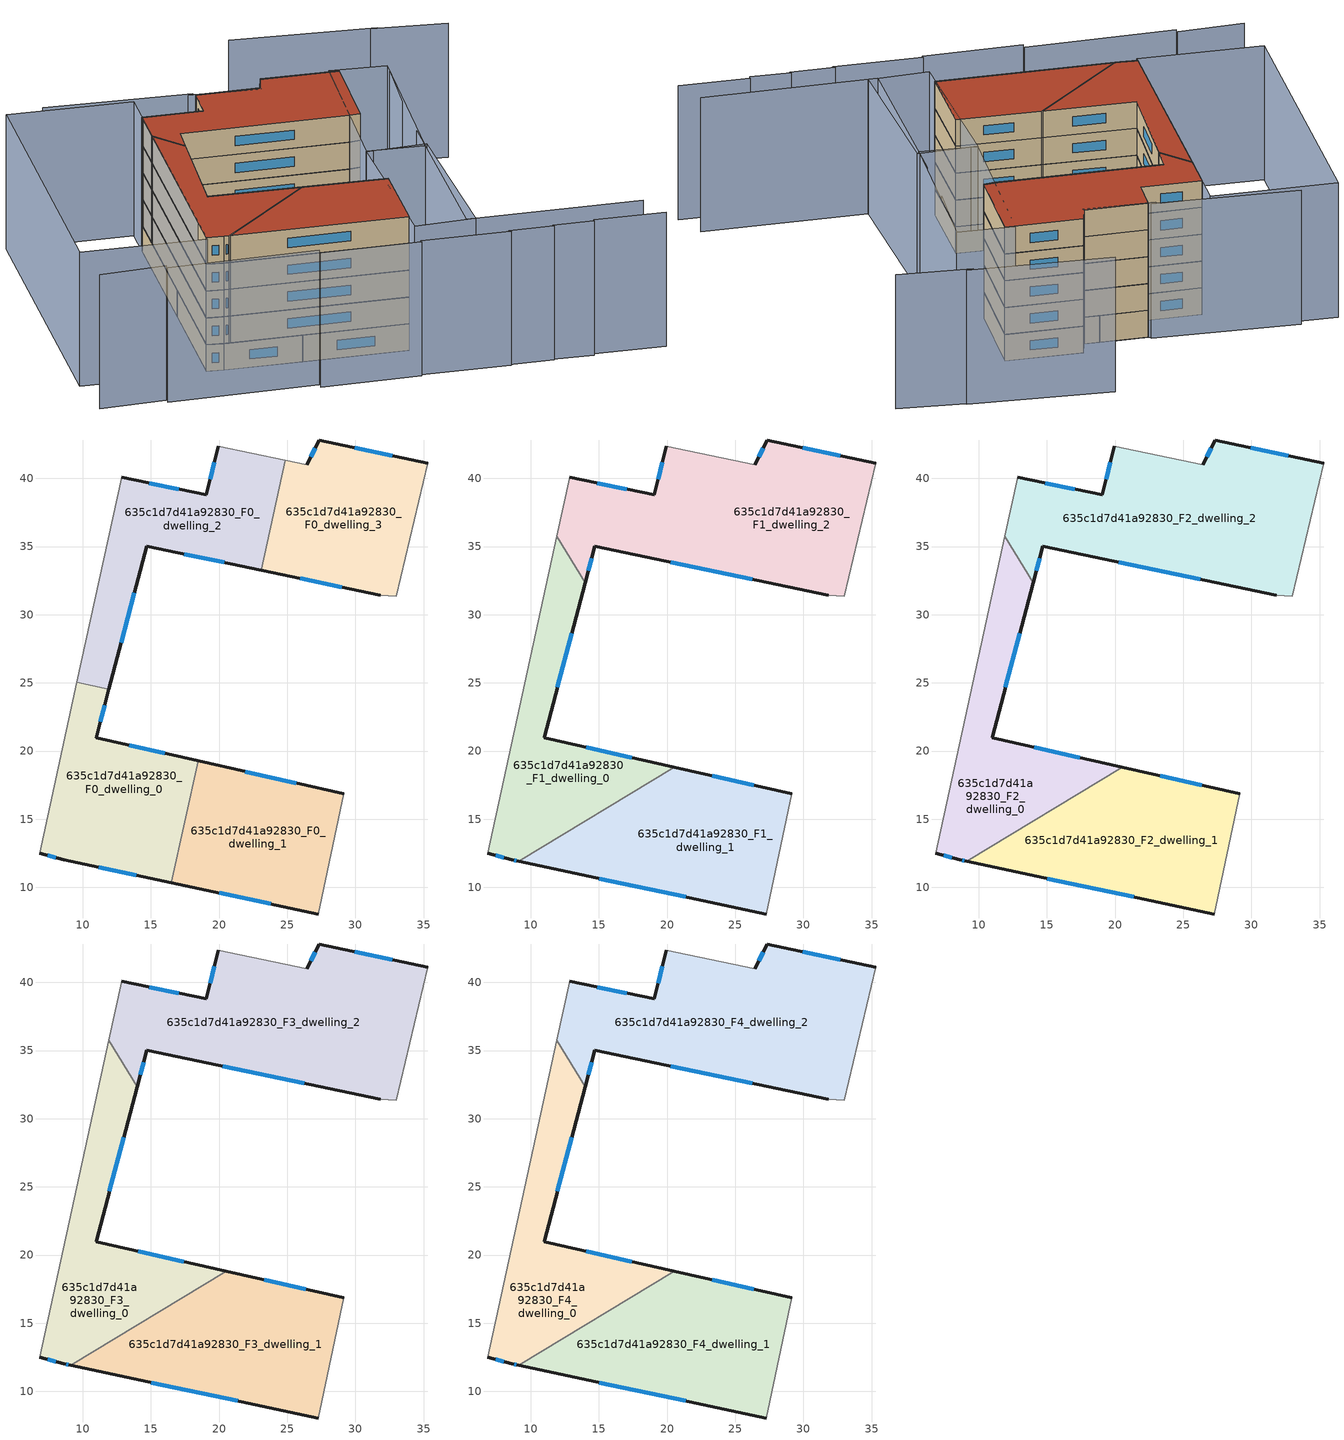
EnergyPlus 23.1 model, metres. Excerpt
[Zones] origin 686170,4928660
635c1d7d41a92830_F0_dwelling_0
 floor ground (EU_floor_Construction): 16.51,10.34 18.46,19.29 10.99,20.99 11.92,24.53 9.57,25.04 6.85,12.53 8.62,12.01 z0
 wall outside (EU_wall_Construction): 11.92,24.53 10.99,20.99 18.46,19.29 / 16.51,10.34 8.62,12.01 6.85,12.53 z0:3
 wall adiabatic (EU_wall_Construction): 6.85,12.53 9.57,25.04 z0:3
 wall to 635c1d7d41a92830_F0_dwelling_2 (EU_wall_Construction): 9.57,25.04 11.92,24.53 z0:3
 wall to 635c1d7d41a92830_F0_dwelling_1 (EU_wall_Construction): 18.46,19.29 16.51,10.34 z0:3
 window (EU_Window_Construction): 8.04,12.18 7.43,12.36 / 11.62,23.38 11.29,22.14 / 13.42,20.44 16.03,19.84 / 13.94,10.88 11.19,11.47 z0.98:2.02
635c1d7d41a92830_F0_dwelling_1
 floor ground (EU_floor_Construction): 27.29,8.05 29.16,16.85 18.46,19.29 16.51,10.34 z0
 wall outside (EU_wall_Construction): 18.46,19.29 29.16,16.85 / 27.29,8.05 16.51,10.34 z0:3
 wall adiabatic (EU_wall_Construction): 29.16,16.85 27.29,8.05 z0:3
 window (EU_Window_Construction): 21.94,18.5 25.68,17.65 / 23.78,8.8 20.02,9.6 z0.98:2.02
635c1d7d41a92830_F0_dwelling_2
 floor ground (EU_floor_Construction): 23.11,33.26 24.87,41.33 19.95,42.36 19.05,38.78 12.85,40.07 9.57,25.04 11.92,24.53 14.7,35.02 z0
 wall outside (EU_wall_Construction): 12.85,40.07 19.05,38.78 19.95,42.36 / 23.11,33.26 14.7,35.02 11.92,24.53 z0:3
 wall adiabatic (EU_wall_Construction): 9.57,25.04 12.85,40.07 / 19.95,42.36 24.87,41.33 z0:3
 wall to 635c1d7d41a92830_F0_dwelling_3 (EU_wall_Construction): 24.87,41.33 23.11,33.26 z0:3
 window (EU_Window_Construction): 13.8,31.61 12.83,27.94 / 14.87,39.65 17.03,39.2 / 19.34,39.95 19.66,41.2 / 20.37,33.83 17.43,34.45 z0.98:2.02
635c1d7d41a92830_F0_dwelling_3
 floor ground (EU_floor_Construction): 32.98,31.34 35.31,41.09 27.35,42.81 26.44,41 24.87,41.33 23.11,33.26 31.83,31.43 z0
 wall outside (EU_wall_Construction): 31.83,31.43 23.11,33.26 / 26.44,41 27.35,42.81 35.31,41.09 z0:3
 wall adiabatic (EU_wall_Construction): 35.31,41.09 32.98,31.34 31.83,31.43 / 24.87,41.33 26.44,41 z0:3
 window (EU_Window_Construction): 28.99,32.03 25.94,32.67 / 26.73,41.59 27.05,42.22 / 29.94,42.25 32.72,41.65 z0.98:2.02
635c1d7d41a92830_F1_dwelling_0
 floor to 635c1d7d41a92830_F0_dwelling_0 (EU_floor_Construction): 18.03,17.31 18.46,19.29 10.99,20.99 11.92,24.53 9.57,25.04 6.85,12.53 8.62,12.01 9.11,11.91 z3
 floor to 635c1d7d41a92830_F0_dwelling_1 (EU_floor_Construction): 20.52,18.82 18.46,19.29 18.03,17.31 z3
 floor to 635c1d7d41a92830_F0_dwelling_2 (EU_floor_Construction): 11.92,24.53 13.99,32.34 11.91,35.77 9.57,25.04 z3
 wall outside (EU_wall_Construction): 13.99,32.34 10.99,20.99 20.52,18.82 / 9.11,11.91 8.62,12.01 6.85,12.53 z3:6
 wall adiabatic (EU_wall_Construction): 6.85,12.53 11.91,35.77 z3:6
 wall to 635c1d7d41a92830_F1_dwelling_2 (EU_wall_Construction): 11.91,35.77 13.99,32.34 z3:6
 wall to 635c1d7d41a92830_F1_dwelling_1 (EU_wall_Construction): 20.52,18.82 9.11,11.91 z3:6
 window (EU_Window_Construction): 8.04,12.18 7.43,12.36 / 13.01,28.65 11.96,24.68 / 14.09,20.29 17.42,19.53 / 8.95,11.94 8.78,11.98 z3.98:5.02
635c1d7d41a92830_F1_dwelling_1
 floor to 635c1d7d41a92830_F0_dwelling_1 (EU_floor_Construction): 27.29,8.05 29.16,16.85 20.52,18.82 18.03,17.31 16.51,10.34 z3
 floor to 635c1d7d41a92830_F0_dwelling_0 (EU_floor_Construction): 16.51,10.34 18.03,17.31 9.11,11.91 z3
 wall outside (EU_wall_Construction): 27.29,8.05 9.11,11.91 / 20.52,18.82 29.16,16.85 z3:6
 wall adiabatic (EU_wall_Construction): 29.16,16.85 27.29,8.05 z3:6
 window (EU_Window_Construction): 21.38,9.31 15.02,10.65 / 23.33,18.18 26.35,17.49 z3.98:5.02
635c1d7d41a92830_F1_dwelling_2
 floor to 635c1d7d41a92830_F0_dwelling_2 (EU_floor_Construction): 23.11,33.26 24.87,41.33 19.95,42.36 19.05,38.78 12.85,40.07 11.91,35.77 13.99,32.34 14.7,35.02 z3
 floor to 635c1d7d41a92830_F0_dwelling_3 (EU_floor_Construction): 32.98,31.34 35.31,41.09 27.35,42.81 26.44,41 24.87,41.33 23.11,33.26 31.83,31.43 z3
 wall outside (EU_wall_Construction): 31.83,31.43 14.7,35.02 13.99,32.34 / 12.85,40.07 19.05,38.78 19.95,42.36 / 26.44,41 27.35,42.81 35.31,41.09 z3:6
 wall adiabatic (EU_wall_Construction): 35.31,41.09 32.98,31.34 31.83,31.43 / 11.91,35.77 12.85,40.07 / 19.95,42.36 26.44,41 z3:6
 window (EU_Window_Construction): 26.26,32.6 20.27,33.86 / 14.47,34.15 14.22,33.21 / 14.87,39.65 17.03,39.2 / 19.34,39.95 19.66,41.2 / 26.73,41.59 27.05,42.22 / 29.94,42.25 32.72,41.65 z3.98:5.02
635c1d7d41a92830_F2_dwelling_0
 floor to 635c1d7d41a92830_F1_dwelling_0 (EU_floor_Construction): 20.52,18.82 10.99,20.99 13.99,32.34 11.91,35.77 6.85,12.53 8.62,12.01 9.11,11.91 z6
 wall outside (EU_wall_Construction): 13.99,32.34 10.99,20.99 20.52,18.82 / 9.11,11.91 8.62,12.01 6.85,12.53 z6:9
 wall adiabatic (EU_wall_Construction): 6.85,12.53 11.91,35.77 z6:9
 wall to 635c1d7d41a92830_F2_dwelling_2 (EU_wall_Construction): 11.91,35.77 13.99,32.34 z6:9
 wall to 635c1d7d41a92830_F2_dwelling_1 (EU_wall_Construction): 20.52,18.82 9.11,11.91 z6:9
 window (EU_Window_Construction): 8.04,12.18 7.43,12.36 / 13.01,28.65 11.96,24.68 / 14.09,20.29 17.42,19.53 / 8.95,11.94 8.78,11.98 z6.98:8.02
635c1d7d41a92830_F2_dwelling_1
 floor to 635c1d7d41a92830_F1_dwelling_1 (EU_floor_Construction): 27.29,8.05 29.16,16.85 20.52,18.82 9.11,11.91 z6
 wall outside (EU_wall_Construction): 27.29,8.05 9.11,11.91 / 20.52,18.82 29.16,16.85 z6:9
 wall adiabatic (EU_wall_Construction): 29.16,16.85 27.29,8.05 z6:9
 window (EU_Window_Construction): 21.38,9.31 15.02,10.65 / 23.33,18.18 26.35,17.49 z6.98:8.02
635c1d7d41a92830_F2_dwelling_2
 floor to 635c1d7d41a92830_F1_dwelling_2 (EU_floor_Construction): 32.98,31.34 35.31,41.09 27.35,42.81 26.44,41 19.95,42.36 19.05,38.78 12.85,40.07 11.91,35.77 13.99,32.34 14.7,35.02 31.83,31.43 z6
 wall outside (EU_wall_Construction): 31.83,31.43 14.7,35.02 13.99,32.34 / 12.85,40.07 19.05,38.78 19.95,42.36 / 26.44,41 27.35,42.81 35.31,41.09 z6:9
 wall adiabatic (EU_wall_Construction): 35.31,41.09 32.98,31.34 31.83,31.43 / 11.91,35.77 12.85,40.07 / 19.95,42.36 26.44,41 z6:9
 window (EU_Window_Construction): 26.26,32.6 20.27,33.86 / 14.47,34.15 14.22,33.21 / 14.87,39.65 17.03,39.2 / 19.34,39.95 19.66,41.2 / 26.73,41.59 27.05,42.22 / 29.94,42.25 32.72,41.65 z6.98:8.02
635c1d7d41a92830_F3_dwelling_0
 floor to 635c1d7d41a92830_F2_dwelling_0 (EU_floor_Construction): 20.52,18.82 10.99,20.99 13.99,32.34 11.91,35.77 6.85,12.53 8.62,12.01 9.11,11.91 z9
 wall outside (EU_wall_Construction): 13.99,32.34 10.99,20.99 20.52,18.82 / 9.11,11.91 8.62,12.01 6.85,12.53 z9:12
 wall adiabatic (EU_wall_Construction): 6.85,12.53 11.91,35.77 z9:12
 wall to 635c1d7d41a92830_F3_dwelling_2 (EU_wall_Construction): 11.91,35.77 13.99,32.34 z9:12
 wall to 635c1d7d41a92830_F3_dwelling_1 (EU_wall_Construction): 20.52,18.82 9.11,11.91 z9:12
 window (EU_Window_Construction): 8.04,12.18 7.43,12.36 / 13.01,28.65 11.96,24.68 / 14.09,20.29 17.42,19.53 / 8.95,11.94 8.78,11.98 z9.98:11.02
635c1d7d41a92830_F3_dwelling_1
 floor to 635c1d7d41a92830_F2_dwelling_1 (EU_floor_Construction): 27.29,8.05 29.16,16.85 20.52,18.82 9.11,11.91 z9
 wall outside (EU_wall_Construction): 27.29,8.05 9.11,11.91 / 20.52,18.82 29.16,16.85 z9:12
 wall adiabatic (EU_wall_Construction): 29.16,16.85 27.29,8.05 z9:12
 window (EU_Window_Construction): 21.38,9.31 15.02,10.65 / 23.33,18.18 26.35,17.49 z9.98:11.02
635c1d7d41a92830_F3_dwelling_2
 floor to 635c1d7d41a92830_F2_dwelling_2 (EU_floor_Construction): 32.98,31.34 35.31,41.09 27.35,42.81 26.44,41 19.95,42.36 19.05,38.78 12.85,40.07 11.91,35.77 13.99,32.34 14.7,35.02 31.83,31.43 z9
 wall outside (EU_wall_Construction): 31.83,31.43 14.7,35.02 13.99,32.34 / 12.85,40.07 19.05,38.78 19.95,42.36 / 26.44,41 27.35,42.81 35.31,41.09 z9:12
 wall adiabatic (EU_wall_Construction): 35.31,41.09 32.98,31.34 31.83,31.43 / 11.91,35.77 12.85,40.07 / 19.95,42.36 26.44,41 z9:12
 window (EU_Window_Construction): 26.26,32.6 20.27,33.86 / 14.47,34.15 14.22,33.21 / 14.87,39.65 17.03,39.2 / 19.34,39.95 19.66,41.2 / 26.73,41.59 27.05,42.22 / 29.94,42.25 32.72,41.65 z9.98:11.02
635c1d7d41a92830_F4_dwelling_0
 floor to 635c1d7d41a92830_F3_dwelling_0 (EU_floor_Construction): 20.52,18.82 10.99,20.99 13.99,32.34 11.91,35.77 6.85,12.53 8.62,12.01 9.11,11.91 z12
 wall outside (EU_wall_Construction): 13.99,32.34 10.99,20.99 20.52,18.82 / 9.11,11.91 8.62,12.01 6.85,12.53 z12:15
 wall adiabatic (EU_wall_Construction): 6.85,12.53 11.91,35.77 z12:15
 wall to 635c1d7d41a92830_F4_dwelling_2 (EU_wall_Construction): 11.91,35.77 13.99,32.34 z12:15
 wall to 635c1d7d41a92830_F4_dwelling_1 (EU_wall_Construction): 20.52,18.82 9.11,11.91 z12:15
 window (EU_Window_Construction): 8.04,12.18 7.43,12.36 / 13.01,28.65 11.96,24.68 / 14.09,20.29 17.42,19.53 / 8.95,11.94 8.78,11.98 z12.98:14.02
 roof outside (EU_roof_Construction): 13.99,32.34 10.99,20.99 20.52,18.82 9.11,11.91 8.62,12.01 6.85,12.53 11.91,35.77 z15
635c1d7d41a92830_F4_dwelling_1
 floor to 635c1d7d41a92830_F3_dwelling_1 (EU_floor_Construction): 27.29,8.05 29.16,16.85 20.52,18.82 9.11,11.91 z12
 wall outside (EU_wall_Construction): 27.29,8.05 9.11,11.91 / 20.52,18.82 29.16,16.85 z12:15
 wall adiabatic (EU_wall_Construction): 29.16,16.85 27.29,8.05 z12:15
 window (EU_Window_Construction): 21.38,9.31 15.02,10.65 / 23.33,18.18 26.35,17.49 z12.98:14.02
 roof outside (EU_roof_Construction): 29.16,16.85 27.29,8.05 9.11,11.91 20.52,18.82 z15
635c1d7d41a92830_F4_dwelling_2
 floor to 635c1d7d41a92830_F3_dwelling_2 (EU_floor_Construction): 32.98,31.34 35.31,41.09 27.35,42.81 26.44,41 19.95,42.36 19.05,38.78 12.85,40.07 11.91,35.77 13.99,32.34 14.7,35.02 31.83,31.43 z12
 wall outside (EU_wall_Construction): 31.83,31.43 14.7,35.02 13.99,32.34 / 12.85,40.07 19.05,38.78 19.95,42.36 / 26.44,41 27.35,42.81 35.31,41.09 z12:15
 wall adiabatic (EU_wall_Construction): 35.31,41.09 32.98,31.34 31.83,31.43 / 11.91,35.77 12.85,40.07 / 19.95,42.36 26.44,41 z12:15
 window (EU_Window_Construction): 26.26,32.6 20.27,33.86 / 14.47,34.15 14.22,33.21 / 14.87,39.65 17.03,39.2 / 19.34,39.95 19.66,41.2 / 26.73,41.59 27.05,42.22 / 29.94,42.25 32.72,41.65 z12.98:14.02
 roof outside (EU_roof_Construction): 35.31,41.09 32.98,31.34 31.83,31.43 14.7,35.02 13.99,32.34 11.91,35.77 12.85,40.07 19.05,38.78 19.95,42.36 26.44,41 27.35,42.81 z15
shading: 34.93,0.86 39.52,-0.13 / 43.68,-0.61 50.96,-2.19 / 15.7,4.39 25.91,2.32 / 39.41,0.05 43.63,-0.87 / 25.96,2.58 35.08,0.67 / 0.36,7.93 15.81,4.99 / -6.47,9.5 0.44,8.42 / 50.11,1.27 32.15,5.01 / 32.15,5.01 36.39,25.36 / 37.97,31.96 39.81,38.79 / 49.84,46.14 42.27,48.3 / 26.45,40.76 19.2,42.55 / 42.95,48.26 28.25,52.09 / 19.73,42.66 4.78,46.31 / 33.14,4.8 26.87,5.84 / 26.87,5.84 29.76,23.28 / 29.76,23.28 36.03,22.24 / 36.03,22.24 33.14,4.8 / 13.62,43.61 6.77,12.18 / 6.77,12.18 -6.08,14.98 / -6.08,14.98 0.76,46.41 / 0.76,46.41 13.62,43.61 / 40.15,40.04 35.68,21.88 / 35.68,21.88 29.83,23.32 / 29.83,23.32 34.3,41.48 / 34.3,41.48 40.15,40.04 z0:15
[Building]
EU S2 Campaign: North Axis=0; Terrain=City; Solar Distribution=FullExterior
[Site:Location]
Bologna: Latitude=44.5; Longitude=11.25; Time Zone=1; Elevation=37
[SizingPeriod:WeatherFileDays]
AnnualSizingPeriod: Begin Month=1; Begin Day of Month=1; End Month=12; End Day of Month=31; Day of Week for Start Day=Monday; Use Weather File Daylight Saving Period=No; Use Weather File Rain and Snow Indicators=No
[MATERIAL]
EU_InternalMass_Material: Roughness=MediumRough; Thickness=0.1; Conductivity=1; Density=1800; Specific Heat=900; Thermal Absorptance=0.9; Solar Absorptance=0.7; Visible Absorptance=0.7
[MATERIAL:NOMASS] Roughness=MediumRough; Thermal Absorptance=0.9; Solar Absorptance=0.7; Visible Absorptance=0.7
Name | Thermal Resistance
EU_wall_NoMass | 0.905828
EU_roof_NoMass | 0.37593
EU_floor_NoMass | 0.67114
[WINDOWMATERIAL:SIMPLEGLAZINGSYSTEM]
EU_Window_SimpleGlazing: UFactor=4.52486; Solar Heat Gain Coefficient=0.85; Visible Transmittance=0.85
[CONSTRUCTION]
EU_wall_Construction: EU_wall_NoMass
EU_roof_Construction: EU_roof_NoMass
EU_floor_Construction: EU_floor_NoMass
EU_InternalMass_Construction: EU_InternalMass_Material
EU_Window_Construction: EU_Window_SimpleGlazing
[ZONE] Type=1; Multiplier=1; Ceiling Height=autocalculate; Floor Area=autocalculate; Part of Total Floor Area=Yes
Name | Volume
635c1d7d41a92830_F0_dwelling_0 | 299.454
635c1d7d41a92830_F1_dwelling_0; 635c1d7d41a92830_F2_dwelling_0; 635c1d7d41a92830_F3_dwelling_0; 635c1d7d41a92830_F4_dwelling_0 | 299.439
635c1d7d41a92830_F0_dwelling_1 | 299.465
635c1d7d41a92830_F1_dwelling_1; 635c1d7d41a92830_F2_dwelling_1; 635c1d7d41a92830_F3_dwelling_1; 635c1d7d41a92830_F4_dwelling_1 | 374.051
635c1d7d41a92830_F0_dwelling_2 | 299.461
635c1d7d41a92830_F1_dwelling_2; 635c1d7d41a92830_F2_dwelling_2; 635c1d7d41a92830_F3_dwelling_2; 635c1d7d41a92830_F4_dwelling_2 | 524.302
635c1d7d41a92830_F0_dwelling_3 | 299.435
[INTERNALMASS] Construction=EU_InternalMass_Construction
Name | Zone or ZoneList | Surface Area
635c1d7d41a92830_F0_dwelling_0_EU_InternalMass | 635c1d7d41a92830_F0_dwelling_0 | 99.818
635c1d7d41a92830_F0_dwelling_1_EU_InternalMass | 635c1d7d41a92830_F0_dwelling_1 | 99.8219
635c1d7d41a92830_F0_dwelling_2_EU_InternalMass | 635c1d7d41a92830_F0_dwelling_2 | 99.8203
635c1d7d41a92830_F0_dwelling_3_EU_InternalMass | 635c1d7d41a92830_F0_dwelling_3 | 99.8119
635c1d7d41a92830_F1_dwelling_0_EU_InternalMass | 635c1d7d41a92830_F1_dwelling_0 | 99.813
635c1d7d41a92830_F1_dwelling_1_EU_InternalMass | 635c1d7d41a92830_F1_dwelling_1 | 124.682
635c1d7d41a92830_F1_dwelling_2_EU_InternalMass | 635c1d7d41a92830_F1_dwelling_2 | 174.768
635c1d7d41a92830_F2_dwelling_0_EU_InternalMass | 635c1d7d41a92830_F2_dwelling_0 | 99.813
635c1d7d41a92830_F2_dwelling_1_EU_InternalMass | 635c1d7d41a92830_F2_dwelling_1 | 124.682
635c1d7d41a92830_F2_dwelling_2_EU_InternalMass | 635c1d7d41a92830_F2_dwelling_2 | 174.768
635c1d7d41a92830_F3_dwelling_0_EU_InternalMass | 635c1d7d41a92830_F3_dwelling_0 | 99.813
635c1d7d41a92830_F3_dwelling_1_EU_InternalMass | 635c1d7d41a92830_F3_dwelling_1 | 124.682
635c1d7d41a92830_F3_dwelling_2_EU_InternalMass | 635c1d7d41a92830_F3_dwelling_2 | 174.768
635c1d7d41a92830_F4_dwelling_0_EU_InternalMass | 635c1d7d41a92830_F4_dwelling_0 | 99.813
635c1d7d41a92830_F4_dwelling_1_EU_InternalMass | 635c1d7d41a92830_F4_dwelling_1 | 124.682
635c1d7d41a92830_F4_dwelling_2_EU_InternalMass | 635c1d7d41a92830_F4_dwelling_2 | 174.768
[OTHEREQUIPMENT] Fuel Type=Electricity; Design Level Calculation Method=Watts/Area; Power per Zone Floor Area=1; Fraction Latent=0; Fraction Radiant=0; Fraction Lost=0; Carbon Dioxide Generation Rate=0; EndUse Subcategory=EU_Step8_InternalGains
Name | Zone or ZoneList or Space or SpaceList | Schedule
EU_Step8_InternalGain_635c1d7d41a92830_F0_dwelling_0_f000 | 635c1d7d41a92830_F0_dwelling_0 | EU_Step8_GainSchedule_635c1d7d41a92830_F0_dwelling_0_f000
EU_Step8_InternalGain_635c1d7d41a92830_F0_dwelling_1_f000 | 635c1d7d41a92830_F0_dwelling_1 | EU_Step8_GainSchedule_635c1d7d41a92830_F0_dwelling_1_f000
EU_Step8_InternalGain_635c1d7d41a92830_F0_dwelling_2_f000 | 635c1d7d41a92830_F0_dwelling_2 | EU_Step8_GainSchedule_635c1d7d41a92830_F0_dwelling_2_f000
EU_Step8_InternalGain_635c1d7d41a92830_F0_dwelling_3_f000 | 635c1d7d41a92830_F0_dwelling_3 | EU_Step8_GainSchedule_635c1d7d41a92830_F0_dwelling_3_f000
EU_Step8_InternalGain_635c1d7d41a92830_F1_dwelling_0_f000 | 635c1d7d41a92830_F1_dwelling_0 | EU_Step8_GainSchedule_635c1d7d41a92830_F1_dwelling_0_f000
EU_Step8_InternalGain_635c1d7d41a92830_F1_dwelling_1_f000 | 635c1d7d41a92830_F1_dwelling_1 | EU_Step8_GainSchedule_635c1d7d41a92830_F1_dwelling_1_f000
EU_Step8_InternalGain_635c1d7d41a92830_F1_dwelling_2_f000 | 635c1d7d41a92830_F1_dwelling_2 | EU_Step8_GainSchedule_635c1d7d41a92830_F1_dwelling_2_f000
EU_Step8_InternalGain_635c1d7d41a92830_F2_dwelling_0_f000 | 635c1d7d41a92830_F2_dwelling_0 | EU_Step8_GainSchedule_635c1d7d41a92830_F2_dwelling_0_f000
EU_Step8_InternalGain_635c1d7d41a92830_F2_dwelling_1_f000 | 635c1d7d41a92830_F2_dwelling_1 | EU_Step8_GainSchedule_635c1d7d41a92830_F2_dwelling_1_f000
EU_Step8_InternalGain_635c1d7d41a92830_F2_dwelling_2_f000 | 635c1d7d41a92830_F2_dwelling_2 | EU_Step8_GainSchedule_635c1d7d41a92830_F2_dwelling_2_f000
EU_Step8_InternalGain_635c1d7d41a92830_F3_dwelling_0_f000 | 635c1d7d41a92830_F3_dwelling_0 | EU_Step8_GainSchedule_635c1d7d41a92830_F3_dwelling_0_f000
EU_Step8_InternalGain_635c1d7d41a92830_F3_dwelling_1_f000 | 635c1d7d41a92830_F3_dwelling_1 | EU_Step8_GainSchedule_635c1d7d41a92830_F3_dwelling_1_f000
EU_Step8_InternalGain_635c1d7d41a92830_F3_dwelling_2_f000 | 635c1d7d41a92830_F3_dwelling_2 | EU_Step8_GainSchedule_635c1d7d41a92830_F3_dwelling_2_f000
EU_Step8_InternalGain_635c1d7d41a92830_F4_dwelling_0_f000 | 635c1d7d41a92830_F4_dwelling_0 | EU_Step8_GainSchedule_635c1d7d41a92830_F4_dwelling_0_f000
EU_Step8_InternalGain_635c1d7d41a92830_F4_dwelling_1_f000 | 635c1d7d41a92830_F4_dwelling_1 | EU_Step8_GainSchedule_635c1d7d41a92830_F4_dwelling_1_f000
EU_Step8_InternalGain_635c1d7d41a92830_F4_dwelling_2_f000 | 635c1d7d41a92830_F4_dwelling_2 | EU_Step8_GainSchedule_635c1d7d41a92830_F4_dwelling_2_f000
[ZONEVENTILATION:DESIGNFLOWRATE] Schedule=EU_AlwaysOn; Design Flow Rate Calculation Method=AirChanges/Hour; Air Changes per Hour=0.73129; Ventilation Type=Natural; Fan Pressure Rise=0; Fan Total Efficiency=1; Constant Term Coefficient=1; Temperature Term Coefficient=0; Velocity Term Coefficient=0; Velocity Squared Term Coefficient=0; Minimum Indoor Temperature=-100; Maximum Indoor Temperature=100; Delta Temperature=-100; Minimum Outdoor Temperature=-100; Maximum Outdoor Temperature=100; Maximum Wind Speed=40
Name | Zone or ZoneList or Space or SpaceList
EU_ConstantAir_635c1d7d41a92830_F0_dwelling_0 | 635c1d7d41a92830_F0_dwelling_0
EU_ConstantAir_635c1d7d41a92830_F0_dwelling_1 | 635c1d7d41a92830_F0_dwelling_1
EU_ConstantAir_635c1d7d41a92830_F0_dwelling_2 | 635c1d7d41a92830_F0_dwelling_2
EU_ConstantAir_635c1d7d41a92830_F0_dwelling_3 | 635c1d7d41a92830_F0_dwelling_3
EU_ConstantAir_635c1d7d41a92830_F1_dwelling_0 | 635c1d7d41a92830_F1_dwelling_0
EU_ConstantAir_635c1d7d41a92830_F1_dwelling_1 | 635c1d7d41a92830_F1_dwelling_1
EU_ConstantAir_635c1d7d41a92830_F1_dwelling_2 | 635c1d7d41a92830_F1_dwelling_2
EU_ConstantAir_635c1d7d41a92830_F2_dwelling_0 | 635c1d7d41a92830_F2_dwelling_0
EU_ConstantAir_635c1d7d41a92830_F2_dwelling_1 | 635c1d7d41a92830_F2_dwelling_1
EU_ConstantAir_635c1d7d41a92830_F2_dwelling_2 | 635c1d7d41a92830_F2_dwelling_2
EU_ConstantAir_635c1d7d41a92830_F3_dwelling_0 | 635c1d7d41a92830_F3_dwelling_0
EU_ConstantAir_635c1d7d41a92830_F3_dwelling_1 | 635c1d7d41a92830_F3_dwelling_1
EU_ConstantAir_635c1d7d41a92830_F3_dwelling_2 | 635c1d7d41a92830_F3_dwelling_2
EU_ConstantAir_635c1d7d41a92830_F4_dwelling_0 | 635c1d7d41a92830_F4_dwelling_0
EU_ConstantAir_635c1d7d41a92830_F4_dwelling_1 | 635c1d7d41a92830_F4_dwelling_1
EU_ConstantAir_635c1d7d41a92830_F4_dwelling_2 | 635c1d7d41a92830_F4_dwelling_2
[HVACTEMPLATE:THERMOSTAT] Constant Heating Setpoint=20; Constant Cooling Setpoint=50
EU_HeatOnly_635c1d7d41a92830_F0_dwelling_0; EU_HeatOnly_635c1d7d41a92830_F0_dwelling_1; EU_HeatOnly_635c1d7d41a92830_F0_dwelling_2; EU_HeatOnly_635c1d7d41a92830_F0_dwelling_3; EU_HeatOnly_635c1d7d41a92830_F1_dwelling_0; EU_HeatOnly_635c1d7d41a92830_F1_dwelling_1; EU_HeatOnly_635c1d7d41a92830_F1_dwelling_2; EU_HeatOnly_635c1d7d41a92830_F2_dwelling_0; EU_HeatOnly_635c1d7d41a92830_F2_dwelling_1; EU_HeatOnly_635c1d7d41a92830_F2_dwelling_2; EU_HeatOnly_635c1d7d41a92830_F3_dwelling_0; EU_HeatOnly_635c1d7d41a92830_F3_dwelling_1; EU_HeatOnly_635c1d7d41a92830_F3_dwelling_2; EU_HeatOnly_635c1d7d41a92830_F4_dwelling_0; EU_HeatOnly_635c1d7d41a92830_F4_dwelling_1; EU_HeatOnly_635c1d7d41a92830_F4_dwelling_2
[HVACTEMPLATE:ZONE:IDEALLOADSAIRSYSTEM] System Availability Schedule=EU_AlwaysOn; Maximum Heating Supply Air Temperature=50; Minimum Cooling Supply Air Temperature=13; Maximum Heating Supply Air Humidity Ratio=0.0156; Minimum Cooling Supply Air Humidity Ratio=0.0077; Heating Limit=NoLimit; Cooling Limit=NoLimit; Heating Availability Schedule=EU_AlwaysOn; Cooling Availability Schedule=EU_CoolingOff; Dehumidification Control Type=ConstantSensibleHeatRatio; Cooling Sensible Heat Ratio=0.7; Dehumidification Setpoint=60; Humidification Control Type=None; Humidification Setpoint=30; Outdoor Air Method=None; Outdoor Air Flow Rate per Person=0.00944; Outdoor Air Flow Rate per Zone Floor Area=0; Outdoor Air Flow Rate per Zone=0; Demand Controlled Ventilation Type=None; Outdoor Air Economizer Type=NoEconomizer; Heat Recovery Type=None; Sensible Heat Recovery Effectiveness=0.7; Latent Heat Recovery Effectiveness=0.65
Name | Template Thermostat
635c1d7d41a92830_F0_dwelling_0 | EU_HeatOnly_635c1d7d41a92830_F0_dwelling_0
635c1d7d41a92830_F0_dwelling_1 | EU_HeatOnly_635c1d7d41a92830_F0_dwelling_1
635c1d7d41a92830_F0_dwelling_2 | EU_HeatOnly_635c1d7d41a92830_F0_dwelling_2
635c1d7d41a92830_F0_dwelling_3 | EU_HeatOnly_635c1d7d41a92830_F0_dwelling_3
635c1d7d41a92830_F1_dwelling_0 | EU_HeatOnly_635c1d7d41a92830_F1_dwelling_0
635c1d7d41a92830_F1_dwelling_1 | EU_HeatOnly_635c1d7d41a92830_F1_dwelling_1
635c1d7d41a92830_F1_dwelling_2 | EU_HeatOnly_635c1d7d41a92830_F1_dwelling_2
635c1d7d41a92830_F2_dwelling_0 | EU_HeatOnly_635c1d7d41a92830_F2_dwelling_0
635c1d7d41a92830_F2_dwelling_1 | EU_HeatOnly_635c1d7d41a92830_F2_dwelling_1
635c1d7d41a92830_F2_dwelling_2 | EU_HeatOnly_635c1d7d41a92830_F2_dwelling_2
635c1d7d41a92830_F3_dwelling_0 | EU_HeatOnly_635c1d7d41a92830_F3_dwelling_0
635c1d7d41a92830_F3_dwelling_1 | EU_HeatOnly_635c1d7d41a92830_F3_dwelling_1
635c1d7d41a92830_F3_dwelling_2 | EU_HeatOnly_635c1d7d41a92830_F3_dwelling_2
635c1d7d41a92830_F4_dwelling_0 | EU_HeatOnly_635c1d7d41a92830_F4_dwelling_0
635c1d7d41a92830_F4_dwelling_1 | EU_HeatOnly_635c1d7d41a92830_F4_dwelling_1
635c1d7d41a92830_F4_dwelling_2 | EU_HeatOnly_635c1d7d41a92830_F4_dwelling_2
[SIZING:ZONE] Zone Cooling Design Supply Air Temperature Input Method=SupplyAirTemperature; Zone Cooling Design Supply Air Temperature=13; Zone Heating Design Supply Air Temperature Input Method=SupplyAirTemperature; Zone Heating Design Supply Air Temperature=50; Zone Cooling Design Supply Air Humidity Ratio=0.008; Zone Heating Design Supply Air Humidity Ratio=0.008; Cooling Design Air Flow Method=DesignDay; Cooling Design Air Flow Rate=0; Cooling Minimum Air Flow per Zone Floor Area=0.000762; Cooling Minimum Air Flow=0; Cooling Minimum Air Flow Fraction=0.2; Heating Design Air Flow Method=DesignDay; Heating Design Air Flow Rate=0; Heating Maximum Air Flow per Zone Floor Area=0.002032; Heating Maximum Air Flow=0.141576; Heating Maximum Air Flow Fraction=0.3; Account for Dedicated Outdoor Air System=No; Dedicated Outdoor Air System Control Strategy=NeutralSupplyAir; Dedicated Outdoor Air Low Setpoint Temperature for Design=autosize; Dedicated Outdoor Air High Setpoint Temperature for Design=autosize; Zone Load Sizing Method=Sensible Load Only No Latent Load; Zone Latent Cooling Design Supply Air Humidity Ratio Input Method=HumidityRatioDifference; Zone Cooling Design Supply Air Humidity Ratio Difference=0.005; Zone Latent Heating Design Supply Air Humidity Ratio Input Method=HumidityRatioDifference; Zone Humidification Design Supply Air Humidity Ratio Difference=0.005
635c1d7d41a92830_F0_dwelling_0; 635c1d7d41a92830_F0_dwelling_1; 635c1d7d41a92830_F0_dwelling_2; 635c1d7d41a92830_F0_dwelling_3; 635c1d7d41a92830_F1_dwelling_0; 635c1d7d41a92830_F1_dwelling_1; 635c1d7d41a92830_F1_dwelling_2; 635c1d7d41a92830_F2_dwelling_0; 635c1d7d41a92830_F2_dwelling_1; 635c1d7d41a92830_F2_dwelling_2; 635c1d7d41a92830_F3_dwelling_0; 635c1d7d41a92830_F3_dwelling_1; 635c1d7d41a92830_F3_dwelling_2; 635c1d7d41a92830_F4_dwelling_0; 635c1d7d41a92830_F4_dwelling_1; 635c1d7d41a92830_F4_dwelling_2
[SCHEDULE:CONSTANT]
Name | Hourly Value
EU_AlwaysOn | 1
EU_CoolingOff | 0
[SCHEDULE:FILE] Column Number=1; Rows to Skip at Top=0; Number of Hours of Data=8760; Column Separator=Comma; Interpolate to Timestep=No; Minutes per Item=60; Adjust Schedule for Daylight Savings=Yes
Name | File
EU_Step8_GainSchedule_635c1d7d41a92830_F0_dwelling_0_f000 | ../../schedules/635c1d7d41a92830/635c1d7d41a92830_F0_dwelling_0_f000_gain.csv
EU_Step8_GainSchedule_635c1d7d41a92830_F0_dwelling_1_f000 | ../../schedules/635c1d7d41a92830/635c1d7d41a92830_F0_dwelling_1_f000_gain.csv
EU_Step8_GainSchedule_635c1d7d41a92830_F0_dwelling_2_f000 | ../../schedules/635c1d7d41a92830/635c1d7d41a92830_F0_dwelling_2_f000_gain.csv
EU_Step8_GainSchedule_635c1d7d41a92830_F0_dwelling_3_f000 | ../../schedules/635c1d7d41a92830/635c1d7d41a92830_F0_dwelling_3_f000_gain.csv
EU_Step8_GainSchedule_635c1d7d41a92830_F1_dwelling_0_f000 | ../../schedules/635c1d7d41a92830/635c1d7d41a92830_F1_dwelling_0_f000_gain.csv
EU_Step8_GainSchedule_635c1d7d41a92830_F1_dwelling_1_f000 | ../../schedules/635c1d7d41a92830/635c1d7d41a92830_F1_dwelling_1_f000_gain.csv
EU_Step8_GainSchedule_635c1d7d41a92830_F1_dwelling_2_f000 | ../../schedules/635c1d7d41a92830/635c1d7d41a92830_F1_dwelling_2_f000_gain.csv
EU_Step8_GainSchedule_635c1d7d41a92830_F2_dwelling_0_f000 | ../../schedules/635c1d7d41a92830/635c1d7d41a92830_F2_dwelling_0_f000_gain.csv
EU_Step8_GainSchedule_635c1d7d41a92830_F2_dwelling_1_f000 | ../../schedules/635c1d7d41a92830/635c1d7d41a92830_F2_dwelling_1_f000_gain.csv
EU_Step8_GainSchedule_635c1d7d41a92830_F2_dwelling_2_f000 | ../../schedules/635c1d7d41a92830/635c1d7d41a92830_F2_dwelling_2_f000_gain.csv
EU_Step8_GainSchedule_635c1d7d41a92830_F3_dwelling_0_f000 | ../../schedules/635c1d7d41a92830/635c1d7d41a92830_F3_dwelling_0_f000_gain.csv
EU_Step8_GainSchedule_635c1d7d41a92830_F3_dwelling_1_f000 | ../../schedules/635c1d7d41a92830/635c1d7d41a92830_F3_dwelling_1_f000_gain.csv
EU_Step8_GainSchedule_635c1d7d41a92830_F3_dwelling_2_f000 | ../../schedules/635c1d7d41a92830/635c1d7d41a92830_F3_dwelling_2_f000_gain.csv
EU_Step8_GainSchedule_635c1d7d41a92830_F4_dwelling_0_f000 | ../../schedules/635c1d7d41a92830/635c1d7d41a92830_F4_dwelling_0_f000_gain.csv
EU_Step8_GainSchedule_635c1d7d41a92830_F4_dwelling_1_f000 | ../../schedules/635c1d7d41a92830/635c1d7d41a92830_F4_dwelling_1_f000_gain.csv
EU_Step8_GainSchedule_635c1d7d41a92830_F4_dwelling_2_f000 | ../../schedules/635c1d7d41a92830/635c1d7d41a92830_F4_dwelling_2_f000_gain.csv
